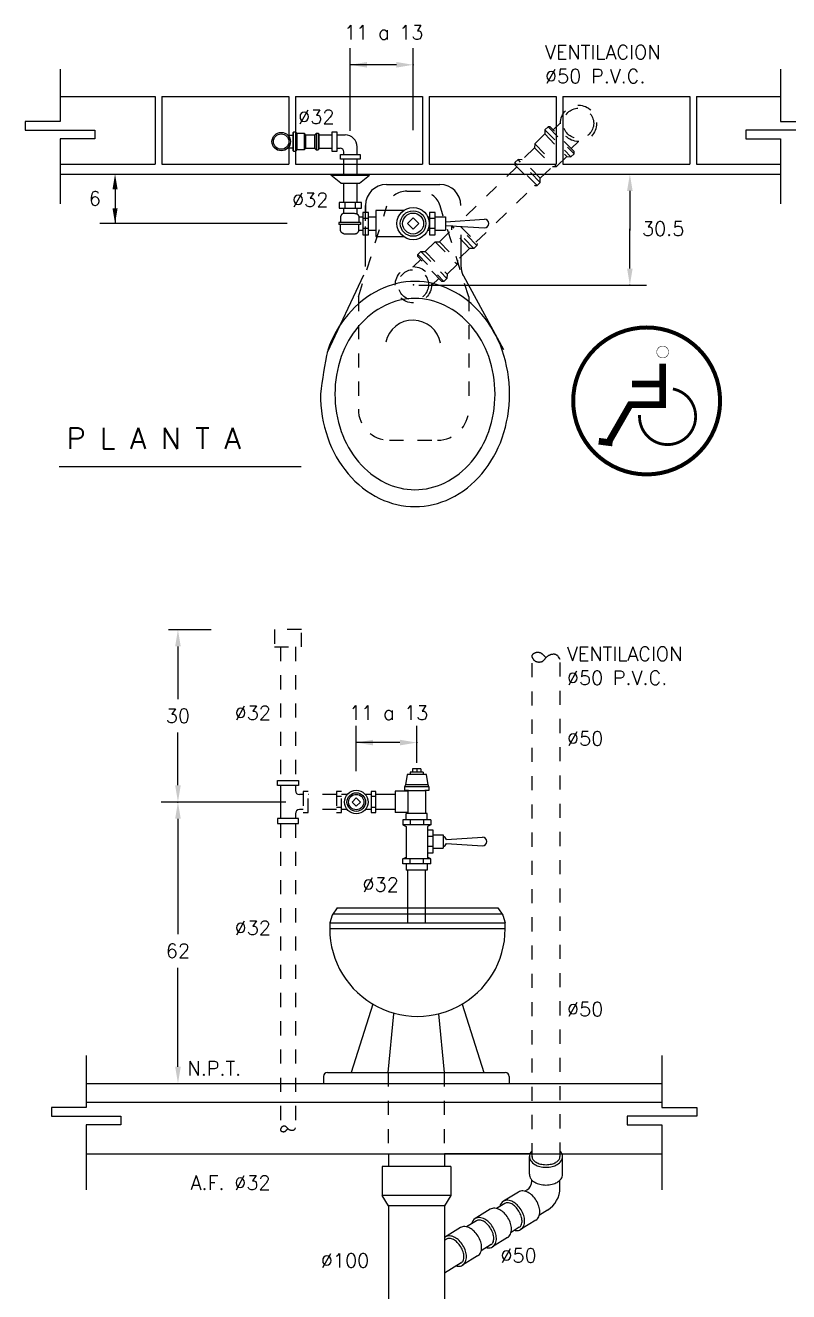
# Model space of a CAD drawing. Extents: x 145.7 to 190.5, y 293.8 to 329.7.
# Drawn here: x 179.22 to 184.63, y 320.53 to 329.5 of the extents above; entities that cross this region are included whole.
import ezdxf
from ezdxf.enums import TextEntityAlignment as Align

# ---------------------------------------------------------------- set-up
doc = ezdxf.new("R2010")
doc.units = 0
doc.header["$LTSCALE"] = 0.4
doc.header["$MEASUREMENT"] = 0
doc.linetypes.add('HIDDEN', pattern=[0.375, 0.25, -0.125])
doc.layers.add('A13', color=130, linetype='CONTINUOUS')
doc.layers.add('LETRAS', color=50, linetype='CONTINUOUS')
doc.styles.add('ROMANS', font='ROMANS.SHX', dxfattribs={"width": 1.5, "height": 0.3})

msp = doc.modelspace()

# ---------------------------------------------------------------- linework, layer by layer
at = {"layer": 'A13', "color": 20, "linetype": 'ByBlock'}
for p, q in [((181.5231, 328.7539), (181.5231, 329.3395)), ((181.9685, 328.7571), (181.9685, 329.3395)), ((181.8497, 329.2207), (181.5231, 329.2207)), ((181.116, 328.7389), (181.116, 328.6145)), ((181.1213, 328.6092), (181.1213, 328.7442)), ((181.1476, 328.6199), (181.1476, 328.7335)), ((181.1984, 328.6199), (181.1984, 328.7335)), ((181.2091, 328.6301), (181.2091, 328.7233)), ((181.2706, 328.7233), (181.2706, 328.6301)), ((181.2813, 328.734), (181.2813, 328.6194)), ((181.2969, 328.734), (181.2969, 328.6194)), ((181.3022, 328.6248), (181.3022, 328.7286)), ((183.2113, 328.4464), (183.6228, 328.4464)), ((179.8571, 328.3394), (179.8571, 328.2368)), ((179.8571, 328.26), (179.8571, 328.0962)), ((181.0762, 328.0962), (179.7501, 328.0962)), ((183.504, 327.7777), (183.504, 328.0592)), ((182.0088, 327.6589), (183.6228, 327.6589)), ((180.2354, 325.22), (180.5378, 325.22)), ((180.3027, 325.1012), (180.3027, 324.7281)), ((181.5659, 324.2172), (181.5659, 324.5387)), ((181.9941, 324.2774), (181.9941, 324.5387)), ((180.3027, 324.1174), (180.3027, 324.4905)), ((181.8753, 324.4199), (181.5659, 324.4199)), ((181.0664, 323.9987), (180.1839, 323.9987)), ((180.3027, 323.8799), (180.3027, 323.0631)), ((180.3027, 322.1242), (180.3027, 322.8255))]:
    msp.add_line(p, q, dxfattribs=at)
at = {"layer": 'A13'}
for p, q in [((179.4672, 328.9963), (180.1414, 328.9963)), ((180.1414, 328.9963), (180.1414, 328.5162)), ((180.188, 328.9963), (180.188, 328.5162)), ((180.188, 328.9963), (181.0882, 328.9963)), ((181.0882, 328.9963), (181.0882, 328.5162)), ((181.1348, 328.9963), (182.0351, 328.9963)), ((181.1348, 328.9963), (181.1348, 328.5162)), ((182.0351, 328.9963), (182.0351, 328.5162)), ((182.0816, 328.9963), (182.9819, 328.9963)), ((182.0816, 328.9963), (182.0816, 328.5162)), ((182.9819, 328.9963), (182.9819, 328.5162)), ((183.0285, 328.9963), (183.9287, 328.9963)), ((183.0285, 328.9963), (183.0285, 328.5162)), ((183.9287, 328.9963), (183.9287, 328.5162)), ((183.9753, 328.9963), (183.9753, 328.5162)), ((183.9753, 328.9963), (184.571, 328.9963)), ((181.3956, 328.6071), (181.3956, 328.7465)), ((181.3956, 328.7465), (181.4281, 328.7465)), ((181.4281, 328.7465), (181.4281, 328.6071)), ((181.3034, 328.7242), (181.3956, 328.7242)), ((181.4281, 328.7242), (181.4281, 328.6295)), ((181.4281, 328.7242), (181.487, 328.7242)), ((181.3034, 328.6295), (181.3956, 328.6295)), ((181.4281, 328.6071), (181.3956, 328.6071)), ((181.4281, 328.6295), (181.4521, 328.6295)), ((181.4547, 328.5532), (181.4547, 328.5857)), ((181.4547, 328.5857), (181.5941, 328.5857)), ((181.477, 328.5857), (181.477, 328.6045)), ((181.5717, 328.5857), (181.5717, 328.6394)), ((181.5941, 328.5857), (181.5941, 328.5532)), ((179.4672, 328.5162), (180.1414, 328.5162)), ((180.188, 328.5162), (181.0882, 328.5162)), ((181.1348, 328.5162), (182.0351, 328.5162)), ((181.5941, 328.5532), (181.4547, 328.5532)), ((181.477, 328.4385), (181.477, 328.5532)), ((181.5717, 328.4385), (181.5717, 328.5532)), ((182.0816, 328.5162), (182.9819, 328.5162)), ((183.0285, 328.5162), (183.9287, 328.5162)), ((183.9753, 328.5162), (184.571, 328.5162)), ((181.4563, 328.3816), (181.3854, 328.4385)), ((181.3854, 328.4385), (181.6607, 328.4385)), ((181.4563, 328.3816), (181.5898, 328.3816)), ((181.477, 328.2447), (181.477, 328.3816)), ((181.5717, 328.2447), (181.5717, 328.3816)), ((181.5898, 328.3816), (181.6607, 328.4385)), ((181.779, 328.3731), (182.1589, 328.3731)), ((181.4444, 328.2447), (181.4444, 328.2048)), ((181.6033, 328.2447), (181.4444, 328.2447)), ((181.4444, 328.2048), (181.6033, 328.2048)), ((181.477, 328.1688), (181.477, 328.2048)), ((181.5717, 328.164), (181.5717, 328.2048)), ((181.6033, 328.2048), (181.6033, 328.2447)), ((181.6309, 328.1162), (181.6309, 328.225)), ((181.6309, 328.225), (181.6309, 328.1756)), ((181.4538, 328.1239), (181.4537, 328.1131)), ((181.4537, 328.1131), (181.4537, 328.1029)), ((181.454, 328.1321), (181.4538, 328.1239)), ((181.4542, 328.138), (181.454, 328.1321)), ((181.4545, 328.1422), (181.4542, 328.138)), ((181.4548, 328.1452), (181.4545, 328.1422)), ((181.4553, 328.1475), (181.4548, 328.1452)), ((181.4558, 328.1495), (181.4553, 328.1475)), ((181.4564, 328.1513), (181.4558, 328.1495)), ((181.4571, 328.1529), (181.4564, 328.1513)), ((181.4578, 328.1544), (181.4571, 328.1529)), ((181.4586, 328.1557), (181.4578, 328.1544)), ((181.4595, 328.157), (181.4586, 328.1557)), ((181.4605, 328.1581), (181.4595, 328.157)), ((181.4614, 328.1591), (181.4605, 328.1581)), ((181.4624, 328.1602), (181.4614, 328.1591)), ((181.4635, 328.1611), (181.4624, 328.1602)), ((181.4646, 328.162), (181.4635, 328.1611)), ((181.4657, 328.1629), (181.4646, 328.162)), ((181.4668, 328.1637), (181.4657, 328.1629)), ((181.4679, 328.1645), (181.4668, 328.1637)), ((181.469, 328.1652), (181.4679, 328.1645)), ((181.4702, 328.1659), (181.469, 328.1652)), ((181.4714, 328.1665), (181.4702, 328.1659)), ((181.4729, 328.1671), (181.4714, 328.1665)), ((181.4752, 328.1676), (181.4729, 328.1671)), ((181.4784, 328.168), (181.4752, 328.1676)), ((181.477, 328.1688), (181.4955, 328.1688)), ((181.4955, 328.1688), (181.5107, 328.1688)), ((181.5107, 328.1688), (181.5232, 328.1688)), ((181.5232, 328.1688), (181.5331, 328.1688)), ((181.5331, 328.1688), (181.541, 328.1687)), ((181.541, 328.1687), (181.5471, 328.1687)), ((181.5471, 328.1687), (181.5519, 328.1686)), ((181.5519, 328.1686), (181.5557, 328.1684)), ((181.5557, 328.1684), (181.5587, 328.1682)), ((181.5587, 328.1682), (181.5612, 328.168)), ((181.5612, 328.168), (181.5632, 328.1678)), ((181.5632, 328.1678), (181.5649, 328.1675)), ((181.5649, 328.1675), (181.5662, 328.1671)), ((181.5662, 328.1671), (181.5673, 328.1667)), ((181.5673, 328.1667), (181.5683, 328.1662)), ((181.5683, 328.1662), (181.5692, 328.1657)), ((181.5692, 328.1657), (181.5702, 328.1651)), ((181.5702, 328.1651), (181.5712, 328.1644)), ((181.5712, 328.1644), (181.5723, 328.1637)), ((181.5723, 328.1637), (181.5733, 328.1629)), ((181.5733, 328.1629), (181.5744, 328.162)), ((181.5744, 328.162), (181.5754, 328.1611)), ((181.5754, 328.1611), (181.5765, 328.1602)), ((181.5765, 328.1602), (181.5775, 328.1591)), ((181.5775, 328.1591), (181.5785, 328.1581)), ((181.5785, 328.1581), (181.5794, 328.157)), ((181.5794, 328.157), (181.5803, 328.1557)), ((181.5803, 328.1557), (181.5811, 328.1544)), ((181.5811, 328.1544), (181.5818, 328.1529)), ((181.5818, 328.1529), (181.5825, 328.1513)), ((181.5825, 328.1513), (181.5831, 328.1495)), ((181.5831, 328.1495), (181.5837, 328.1475)), ((181.5837, 328.1475), (181.5841, 328.1452)), ((181.5841, 328.1452), (181.5844, 328.1422)), ((181.5844, 328.1422), (181.5847, 328.138)), ((181.5847, 328.138), (181.5849, 328.1321)), ((181.5849, 328.1321), (181.5851, 328.1239)), ((181.5851, 328.1436), (181.6117, 328.1436)), ((181.5851, 328.1239), (181.5852, 328.1131)), ((181.5852, 328.1131), (181.5852, 328.1029)), ((181.6516, 328.1756), (181.6117, 328.1756)), ((181.6117, 328.1756), (181.6117, 328.0167)), ((181.6516, 328.1323), (181.6117, 328.1323)), ((181.6516, 328.0167), (181.6516, 328.1756)), ((181.6516, 328.1436), (181.7038, 328.1436)), ((181.9013, 328.1888), (181.7038, 328.1888)), ((181.7038, 328.1888), (181.7038, 328.0035)), ((182.0727, 328.1436), (182.0845, 328.1436)), ((182.1244, 328.1756), (182.0845, 328.1756)), ((182.0845, 328.1756), (182.0845, 328.0167)), ((182.1244, 328.0167), (182.1244, 328.1756)), ((182.1244, 328.1436), (182.1973, 328.1436)), ((182.1973, 328.1436), (182.1973, 328.0489)), ((182.1973, 328.1091), (182.4753, 328.127)), ((181.5969, 328.1029), (181.442, 328.1029)), ((181.442, 328.1029), (181.442, 328.0894)), ((181.5969, 328.0894), (181.442, 328.0894)), ((181.4537, 328.0792), (181.4537, 328.0894)), ((181.4538, 328.0684), (181.4537, 328.0792)), ((181.454, 328.0603), (181.4538, 328.0684)), ((181.4542, 328.0544), (181.454, 328.0603)), ((181.4545, 328.0501), (181.4542, 328.0544)), ((181.4548, 328.0471), (181.4545, 328.0501)), ((181.4553, 328.0448), (181.4548, 328.0471)), ((181.4558, 328.0428), (181.4553, 328.0448)), ((181.4564, 328.041), (181.4558, 328.0428)), ((181.4571, 328.0394), (181.4564, 328.041)), ((181.4578, 328.0379), (181.4571, 328.0394)), ((181.4586, 328.0366), (181.4578, 328.0379)), ((181.4595, 328.0354), (181.4586, 328.0366)), ((181.4605, 328.0343), (181.4595, 328.0354)), ((181.4614, 328.0332), (181.4605, 328.0343)), ((181.4624, 328.0322), (181.4614, 328.0332)), ((181.4635, 328.0312), (181.4624, 328.0322)), ((181.4646, 328.0303), (181.4635, 328.0312)), ((181.4657, 328.0295), (181.4646, 328.0303)), ((181.4668, 328.0286), (181.4657, 328.0295)), ((181.4679, 328.0279), (181.4668, 328.0286)), ((181.469, 328.0272), (181.4679, 328.0279)), ((181.4702, 328.0265), (181.469, 328.0272)), ((181.4714, 328.0259), (181.4702, 328.0265)), ((181.4729, 328.0253), (181.4714, 328.0259)), ((181.4752, 328.0248), (181.4729, 328.0253)), ((181.4784, 328.0244), (181.4752, 328.0248)), ((181.477, 328.0235), (181.4955, 328.0235)), ((181.4955, 328.0235), (181.5107, 328.0235)), ((181.5107, 328.0235), (181.5232, 328.0235)), ((181.5232, 328.0235), (181.5331, 328.0236)), ((181.5331, 328.0236), (181.541, 328.0236)), ((181.541, 328.0236), (181.5471, 328.0237)), ((181.5471, 328.0237), (181.5519, 328.0238)), ((181.5519, 328.0238), (181.5557, 328.0239)), ((181.5557, 328.0239), (181.5587, 328.0241)), ((181.5587, 328.0241), (181.5612, 328.0243)), ((181.5612, 328.0243), (181.5632, 328.0246)), ((181.5632, 328.0246), (181.5649, 328.0249)), ((181.5649, 328.0249), (181.5662, 328.0253)), ((181.5662, 328.0253), (181.5673, 328.0257)), ((181.5673, 328.0257), (181.5683, 328.0261)), ((181.5683, 328.0261), (181.5692, 328.0267)), ((181.5692, 328.0267), (181.5702, 328.0273)), ((181.5702, 328.0273), (181.5712, 328.028)), ((181.5712, 328.028), (181.5723, 328.0287)), ((181.5723, 328.0287), (181.5733, 328.0295)), ((181.5733, 328.0295), (181.5744, 328.0303)), ((181.5744, 328.0303), (181.5754, 328.0312)), ((181.5754, 328.0312), (181.5765, 328.0322)), ((181.5765, 328.0322), (181.5775, 328.0332)), ((181.5775, 328.0332), (181.5785, 328.0343)), ((181.5785, 328.0343), (181.5794, 328.0354)), ((181.5794, 328.0354), (181.5803, 328.0366)), ((181.5803, 328.0366), (181.5811, 328.0379)), ((181.5811, 328.0379), (181.5818, 328.0394)), ((181.5818, 328.0394), (181.5825, 328.041)), ((181.5825, 328.041), (181.5831, 328.0428)), ((181.5831, 328.0428), (181.5837, 328.0448)), ((181.5837, 328.0448), (181.5841, 328.0471)), ((181.5841, 328.0471), (181.5844, 328.0501)), ((181.5844, 328.0501), (181.5847, 328.0544)), ((181.5847, 328.0544), (181.5849, 328.0603)), ((181.5849, 328.0603), (181.5851, 328.0684)), ((181.5851, 328.0684), (181.5852, 328.0792)), ((181.5851, 328.0489), (181.6117, 328.0489)), ((181.5852, 328.0792), (181.5852, 328.0894)), ((181.5969, 328.1029), (181.5969, 328.0894)), ((181.6516, 328.0601), (181.6117, 328.0601)), ((181.6309, 327.7928), (181.6309, 328.0763)), ((181.6516, 328.0489), (181.7038, 328.0489)), ((182.0727, 328.0489), (182.0845, 328.0489)), ((182.1244, 328.0489), (182.1973, 328.0489)), ((182.1973, 328.0833), (182.4753, 328.0655)), ((181.6117, 328.0167), (181.6516, 328.0167)), ((181.7038, 328.0035), (181.9013, 328.0035)), ((182.0845, 328.0167), (182.1244, 328.0167)), ((182.307, 328.0167), (182.307, 327.7974)), ((181.6169, 327.73), (181.3604, 327.1819)), ((182.3249, 327.7268), (182.6082, 327.2044)), ((182.8348, 325.0575), (182.8374, 325.0583)), ((182.8374, 325.0583), (182.8402, 325.0589)), ((182.8402, 325.0589), (182.8429, 325.0595)), ((182.8429, 325.0595), (182.8456, 325.0598)), ((182.8456, 325.0598), (182.8483, 325.0601)), ((182.8483, 325.0601), (182.8509, 325.0602)), ((182.8509, 325.0602), (182.8534, 325.0602)), ((182.8534, 325.0602), (182.8558, 325.0601)), ((182.8558, 325.0601), (182.8582, 325.0598)), ((182.8582, 325.0598), (182.8604, 325.0595)), ((182.8604, 325.0595), (182.8626, 325.059)), ((182.8626, 325.059), (182.8646, 325.0584)), ((182.8646, 325.0584), (182.8666, 325.0578)), ((182.8666, 325.0578), (182.8685, 325.0571)), ((182.8113, 325.0337), (182.8115, 325.0352)), ((182.8114, 325.0323), (182.8113, 325.0337)), ((182.8115, 325.0308), (182.8114, 325.0323)), ((182.8115, 325.0352), (182.8118, 325.0366)), ((182.8119, 325.0292), (182.8115, 325.0308)), ((182.8118, 325.0366), (182.8122, 325.038)), ((182.8123, 325.0276), (182.8119, 325.0292)), ((182.8122, 325.038), (182.8128, 325.0395)), ((182.8129, 325.0259), (182.8123, 325.0276)), ((182.8128, 325.0395), (182.8135, 325.041)), ((182.8135, 325.0243), (182.8129, 325.0259)), ((182.8135, 325.041), (182.8144, 325.0425)), ((182.8143, 325.0226), (182.8135, 325.0243)), ((182.815, 325.0209), (182.8143, 325.0226)), ((182.8144, 325.0425), (182.8155, 325.044)), ((182.8159, 325.0191), (182.815, 325.0209)), ((182.8155, 325.044), (182.8167, 325.0456)), ((182.8167, 325.0174), (182.8159, 325.0191)), ((182.8167, 325.0456), (182.8181, 325.0471)), ((182.8176, 325.0157), (182.8167, 325.0174)), ((182.8184, 325.014), (182.8176, 325.0157)), ((182.8181, 325.0471), (182.8196, 325.0487)), ((182.8194, 325.0122), (182.8184, 325.014)), ((182.8203, 325.0105), (182.8194, 325.0122)), ((182.8196, 325.0487), (182.8213, 325.0502)), ((182.8213, 325.0089), (182.8203, 325.0105)), ((182.8213, 325.0502), (182.8231, 325.0517)), ((182.8224, 325.0072), (182.8213, 325.0089)), ((182.8236, 325.0056), (182.8224, 325.0072)), ((182.8231, 325.0517), (182.8251, 325.0531)), ((182.8249, 325.004), (182.8236, 325.0056)), ((182.8263, 325.0024), (182.8249, 325.004)), ((182.8251, 325.0531), (182.8273, 325.0544)), ((182.8278, 325.0008), (182.8263, 325.0024)), ((182.8273, 325.0544), (182.8297, 325.0555)), ((182.8295, 324.9993), (182.8278, 325.0008)), ((182.8312, 324.9979), (182.8295, 324.9993)), ((182.8297, 325.0555), (182.8322, 325.0566)), ((182.8331, 324.9966), (182.8312, 324.9979)), ((182.8322, 325.0566), (182.8348, 325.0575)), ((182.8351, 324.9953), (182.8331, 324.9966)), ((182.8372, 324.9941), (182.8351, 324.9953)), ((182.8394, 324.993), (182.8372, 324.9941)), ((182.8418, 324.992), (182.8394, 324.993)), ((182.8442, 324.9911), (182.8418, 324.992)), ((182.8467, 324.9904), (182.8442, 324.9911)), ((182.8492, 324.9897), (182.8467, 324.9904)), ((182.8518, 324.9892), (182.8492, 324.9897)), ((182.8544, 324.9887), (182.8518, 324.9892)), ((182.8571, 324.9884), (182.8544, 324.9887)), ((182.8597, 324.9882), (182.8571, 324.9884)), ((182.8624, 324.9882), (182.8597, 324.9882)), ((182.865, 324.9883), (182.8624, 324.9882)), ((182.8675, 324.9885), (182.865, 324.9883)), ((182.8701, 324.9888), (182.8675, 324.9885)), ((182.8685, 325.0571), (182.8702, 325.0563)), ((182.8726, 324.9893), (182.8701, 324.9888)), ((182.8702, 325.0563), (182.8719, 325.0554)), ((182.8719, 325.0554), (182.8736, 325.0545)), ((182.875, 324.99), (182.8726, 324.9893)), ((182.8736, 325.0545), (182.8752, 325.0534)), ((182.8774, 324.9908), (182.875, 324.99)), ((182.8752, 325.0534), (182.8769, 325.0522)), ((182.8769, 325.0522), (182.8786, 325.051)), ((182.8797, 324.9918), (182.8774, 324.9908)), ((182.8786, 325.051), (182.8803, 325.0496)), ((182.8819, 324.993), (182.8797, 324.9918)), ((182.8803, 325.0496), (182.8822, 325.0482)), ((182.8841, 324.9944), (182.8819, 324.993)), ((182.8822, 325.0482), (182.884, 325.0466)), ((182.884, 325.0466), (182.8859, 325.045)), ((182.8862, 324.9959), (182.8841, 324.9944)), ((182.8859, 325.045), (182.8879, 325.0433)), ((182.8883, 324.9976), (182.8862, 324.9959)), ((182.8879, 325.0433), (182.8898, 325.0415)), ((182.8903, 324.9994), (182.8883, 324.9976)), ((182.8898, 325.0415), (182.8917, 325.0397)), ((182.8923, 325.0014), (182.8903, 324.9994)), ((182.8917, 325.0397), (182.8936, 325.0379)), ((182.8944, 325.0034), (182.8923, 325.0014)), ((182.8936, 325.0379), (182.8954, 325.036)), ((182.8964, 325.0056), (182.8944, 325.0034)), ((182.8954, 325.036), (182.8971, 325.0342)), ((182.8984, 325.0078), (182.8964, 325.0056)), ((182.8971, 325.0342), (182.8988, 325.0323)), ((182.9005, 325.0102), (182.8984, 325.0078)), ((182.8988, 325.0323), (182.9005, 325.0305)), ((182.9005, 325.0305), (182.9021, 325.0285)), ((182.9025, 325.0125), (182.9005, 325.0102)), ((182.9021, 325.0285), (182.9037, 325.0266)), ((182.9047, 325.0149), (182.9025, 325.0125)), ((182.9037, 325.0266), (182.9054, 325.0245)), ((182.9068, 325.0173), (182.9047, 325.0149)), ((182.9054, 325.0245), (182.9071, 325.0224)), ((182.909, 325.0197), (182.9068, 325.0173)), ((182.9071, 325.0224), (182.9089, 325.0202)), ((182.9113, 325.022), (182.909, 325.0197)), ((182.9136, 325.0243), (182.9113, 325.022)), ((182.9159, 325.0264), (182.9136, 325.0243)), ((182.9183, 325.0285), (182.9159, 325.0264)), ((182.9208, 325.0304), (182.9183, 325.0285)), ((182.9233, 325.0323), (182.9208, 325.0304)), ((182.9259, 325.034), (182.9233, 325.0323)), ((182.9285, 325.0356), (182.9259, 325.034)), ((182.9312, 325.0371), (182.9285, 325.0356)), ((182.9338, 325.0385), (182.9312, 325.0371)), ((182.9366, 325.0397), (182.9338, 325.0385)), ((182.9393, 325.0408), (182.9366, 325.0397)), ((182.9421, 325.0418), (182.9393, 325.0408)), ((182.9449, 325.0426), (182.9421, 325.0418)), ((182.9478, 325.0433), (182.9449, 325.0426)), ((182.9507, 325.044), (182.9478, 325.0433)), ((182.9537, 325.0445), (182.9507, 325.044)), ((182.9567, 325.0449), (182.9537, 325.0445)), ((182.9598, 325.0452), (182.9567, 325.0449)), ((182.963, 325.0454), (182.9598, 325.0452)), ((182.9662, 325.0454), (182.963, 325.0454)), ((182.9694, 325.0452), (182.9662, 325.0454)), ((182.9726, 325.0448), (182.9694, 325.0452)), ((182.9758, 325.0442), (182.9726, 325.0448)), ((182.979, 325.0432), (182.9758, 325.0442)), ((182.9821, 325.0419), (182.979, 325.0432)), ((182.9852, 325.0402), (182.9821, 325.0419)), ((182.9884, 325.038), (182.9852, 325.0402)), ((182.9916, 325.0351), (182.9884, 325.038)), ((182.995, 325.0314), (182.9916, 325.0351)), ((182.9987, 325.0266), (182.995, 325.0314)), ((183.0027, 325.0207), (182.9987, 325.0266)), ((183.0071, 325.0134), (183.0027, 325.0207)), ((183.0096, 325.009), (183.0071, 325.0134)), ((181.9256, 324.1941), (181.9135, 324.1215)), ((182.0627, 324.1941), (181.9256, 324.1941)), ((181.9478, 324.2102), (181.9478, 324.1941)), ((182.0405, 324.2102), (181.9478, 324.2102)), ((181.9639, 324.2344), (181.9639, 324.2102)), ((182.0244, 324.2344), (181.9639, 324.2344)), ((181.9941, 324.2344), (181.9941, 324.2102)), ((182.0244, 324.2344), (182.0244, 324.2102)), ((182.0405, 324.2102), (182.0405, 324.1941)), ((182.0748, 324.1215), (182.0627, 324.1941)), ((181.0285, 324.1156), (181.0285, 323.881)), ((181.1348, 324.1156), (181.1348, 324.0808)), ((181.8408, 324.0749), (181.8408, 323.9245)), ((181.9312, 324.0749), (181.8408, 324.0749)), ((181.9135, 324.1215), (181.9074, 324.1053)), ((181.9074, 324.1053), (181.9074, 324.0811)), ((182.0808, 324.1053), (181.9074, 324.1053)), ((181.9357, 324.0811), (181.9074, 324.0811)), ((182.0748, 324.1215), (181.9135, 324.1215)), ((181.9357, 324.0811), (182.0526, 324.0811)), ((182.0808, 324.0811), (182.0526, 324.0811)), ((182.0808, 324.1053), (182.0748, 324.1215)), ((182.0808, 324.1053), (182.0808, 324.0811)), ((181.6703, 324.0515), (181.6302, 324.0515)), ((181.8408, 324.0515), (181.705, 324.0515)), ((181.1348, 323.9158), (181.1348, 323.881)), ((181.6703, 323.9451), (181.6296, 323.9451)), ((181.8408, 323.9451), (181.705, 323.9451)), ((181.9312, 323.9245), (181.8408, 323.9245)), ((181.9202, 323.8745), (181.92, 323.9178)), ((182.0683, 323.9178), (181.92, 323.9178)), ((182.0683, 323.8745), (182.0683, 323.9178)), ((181.8954, 323.8734), (181.8954, 323.8378)), ((182.093, 323.8734), (181.8954, 323.8734)), ((181.8954, 323.8378), (181.9187, 323.8252)), ((182.093, 323.8378), (181.8954, 323.8378)), ((181.9187, 323.8252), (181.9187, 323.5956)), ((182.093, 323.8378), (182.0698, 323.8252)), ((182.0698, 323.8252), (182.0698, 323.5956)), ((182.093, 323.8734), (182.093, 323.8378)), ((182.1097, 323.7984), (182.0698, 323.7984)), ((182.0698, 323.7984), (182.0698, 323.6395)), ((182.1097, 323.6395), (182.1097, 323.7984)), ((182.1097, 323.7664), (182.1825, 323.7664)), ((182.1825, 323.7664), (182.1825, 323.6717)), ((182.2043, 323.7333), (182.4605, 323.7498)), ((182.0698, 323.6395), (182.1097, 323.6395)), ((182.1097, 323.6717), (182.1825, 323.6717)), ((182.2043, 323.7047), (182.4605, 323.6883)), ((181.8954, 323.5956), (181.9187, 323.6082)), ((181.8954, 323.56), (181.8954, 323.5956)), ((182.093, 323.5956), (181.8954, 323.5956)), ((182.093, 323.56), (181.8954, 323.56)), ((181.9202, 323.5589), (181.92, 323.5156)), ((182.0683, 323.5589), (182.0683, 323.5156)), ((182.093, 323.5956), (182.0698, 323.6082)), ((182.093, 323.56), (182.093, 323.5956)), ((182.0683, 323.5156), (181.92, 323.5156)), ((181.3945, 323.1982), (181.3796, 323.1438)), ((181.43, 323.2486), (181.3945, 323.1982)), ((181.4005, 323.2067), (182.5987, 323.2067)), ((181.43, 323.2486), (182.5692, 323.2486)), ((182.5692, 323.2486), (182.6047, 323.1982)), ((182.6047, 323.1982), (182.6196, 323.1438)), ((181.3782, 323.1019), (182.621, 323.1019)), ((181.3796, 323.1438), (182.621, 323.1438)), ((181.6841, 322.5665), (181.529, 322.0828)), ((182.3151, 322.5665), (182.4702, 322.0828)), ((181.7918, 322.0828), (181.8321, 322.4989)), ((182.1902, 322.0828), (182.1499, 322.4989)), ((181.333, 322.0549), (181.333, 322.0042)), ((181.361, 322.0828), (182.621, 322.0828)), ((182.649, 322.0549), (182.649, 322.0042)), ((181.0286, 321.6796), (181.0285, 321.6788)), ((181.0285, 321.6788), (181.0285, 321.678)), ((181.0285, 321.678), (181.0285, 321.6772)), ((181.0285, 321.6772), (181.0287, 321.6765)), ((181.0288, 321.6805), (181.0286, 321.6796)), ((181.0287, 321.6765), (181.0289, 321.6757)), ((181.029, 321.6813), (181.0288, 321.6805)), ((181.0289, 321.6757), (181.0293, 321.6749)), ((181.0293, 321.6822), (181.029, 321.6813)), ((181.0297, 321.6831), (181.0293, 321.6822)), ((181.0293, 321.6749), (181.0297, 321.6741)), ((181.03, 321.684), (181.0297, 321.6831)), ((181.0297, 321.6741), (181.0301, 321.6733)), ((181.0305, 321.685), (181.03, 321.684)), ((181.0301, 321.6733), (181.0307, 321.6725)), ((181.0309, 321.6859), (181.0305, 321.685)), ((181.0307, 321.6725), (181.0314, 321.6716)), ((181.0314, 321.6868), (181.0309, 321.6859)), ((181.0318, 321.6878), (181.0314, 321.6868)), ((181.0314, 321.6716), (181.0321, 321.6708)), ((181.0323, 321.6887), (181.0318, 321.6878)), ((181.0321, 321.6708), (181.0329, 321.67)), ((181.0328, 321.6896), (181.0323, 321.6887)), ((181.0333, 321.6905), (181.0328, 321.6896)), ((181.0329, 321.67), (181.0338, 321.6691)), ((181.0339, 321.6914), (181.0333, 321.6905)), ((181.0338, 321.6691), (181.0348, 321.6683)), ((181.0344, 321.6923), (181.0339, 321.6914)), ((181.0351, 321.6932), (181.0344, 321.6923)), ((181.0348, 321.6683), (181.0359, 321.6676)), ((181.0358, 321.6941), (181.0351, 321.6932)), ((181.0365, 321.6949), (181.0358, 321.6941)), ((181.0359, 321.6676), (181.0371, 321.6669)), ((181.0374, 321.6957), (181.0365, 321.6949)), ((181.0371, 321.6669), (181.0384, 321.6663)), ((181.0382, 321.6966), (181.0374, 321.6957)), ((181.0392, 321.6973), (181.0382, 321.6966)), ((181.0384, 321.6663), (181.0397, 321.6657)), ((181.0402, 321.6981), (181.0392, 321.6973)), ((181.0397, 321.6657), (181.0411, 321.6652)), ((181.0413, 321.6987), (181.0402, 321.6981)), ((181.0411, 321.6652), (181.0425, 321.6648)), ((181.0424, 321.6994), (181.0413, 321.6987)), ((181.0436, 321.7), (181.0424, 321.6994)), ((181.0425, 321.6648), (181.044, 321.6644)), ((181.0449, 321.7005), (181.0436, 321.7)), ((181.044, 321.6644), (181.0455, 321.6642)), ((181.0462, 321.701), (181.0449, 321.7005)), ((181.0455, 321.6642), (181.0469, 321.6639)), ((181.0475, 321.7014), (181.0462, 321.701)), ((181.0469, 321.6639), (181.0484, 321.6638)), ((181.0489, 321.7018), (181.0475, 321.7014)), ((181.0484, 321.6638), (181.0498, 321.6637)), ((181.0503, 321.702), (181.0489, 321.7018)), ((181.0498, 321.6637), (181.0511, 321.6638)), ((181.0517, 321.7023), (181.0503, 321.702)), ((181.0511, 321.6638), (181.0525, 321.6638)), ((181.0531, 321.7024), (181.0517, 321.7023)), ((181.0525, 321.6638), (181.0537, 321.664)), ((181.0546, 321.7025), (181.0531, 321.7024)), ((181.0537, 321.664), (181.0549, 321.6642)), ((181.056, 321.7026), (181.0546, 321.7025)), ((181.0549, 321.6642), (181.0561, 321.6644)), ((181.0574, 321.7025), (181.056, 321.7026)), ((181.0561, 321.6644), (181.0572, 321.6647)), ((181.0572, 321.6647), (181.0583, 321.665)), ((181.0588, 321.7024), (181.0574, 321.7025)), ((181.0583, 321.665), (181.0593, 321.6654)), ((181.0601, 321.7022), (181.0588, 321.7024)), ((181.0593, 321.6654), (181.0602, 321.6659)), ((181.0615, 321.702), (181.0601, 321.7022)), ((181.0602, 321.6659), (181.0611, 321.6663)), ((181.0611, 321.6663), (181.062, 321.6669)), ((181.0628, 321.7016), (181.0615, 321.702)), ((181.062, 321.6669), (181.0629, 321.6674)), ((181.0641, 321.7011), (181.0628, 321.7016)), ((181.0629, 321.6674), (181.0638, 321.668)), ((181.0638, 321.668), (181.0647, 321.6687)), ((181.0653, 321.7006), (181.0641, 321.7011)), ((181.0647, 321.6687), (181.0657, 321.6695)), ((181.0665, 321.7), (181.0653, 321.7006)), ((181.0657, 321.6695), (181.0666, 321.6702)), ((181.0677, 321.6992), (181.0665, 321.7)), ((181.0666, 321.6702), (181.0677, 321.6711)), ((181.0688, 321.6984), (181.0677, 321.6992)), ((181.0677, 321.6711), (181.0687, 321.672)), ((181.0687, 321.672), (181.0697, 321.6729)), ((181.0699, 321.6975), (181.0688, 321.6984)), ((181.0697, 321.6729), (181.0708, 321.6738)), ((181.071, 321.6965), (181.0699, 321.6975)), ((181.0708, 321.6738), (181.0718, 321.6748)), ((181.0721, 321.6955), (181.071, 321.6965)), ((181.0718, 321.6748), (181.0728, 321.6758)), ((181.0732, 321.6944), (181.0721, 321.6955)), ((181.0728, 321.6758), (181.0738, 321.6768)), ((181.0743, 321.6932), (181.0732, 321.6944)), ((181.0738, 321.6768), (181.0747, 321.6778)), ((181.0754, 321.692), (181.0743, 321.6932)), ((181.0747, 321.6778), (181.0756, 321.6788)), ((181.0765, 321.6907), (181.0754, 321.692)), ((181.0756, 321.6788), (181.0765, 321.6798)), ((181.0776, 321.6894), (181.0765, 321.6907)), ((181.0765, 321.6798), (181.0774, 321.6808)), ((181.0774, 321.6808), (181.0783, 321.6819)), ((181.0788, 321.6882), (181.0776, 321.6894)), ((181.0783, 321.6819), (181.0792, 321.683)), ((181.0799, 321.6869), (181.0788, 321.6882)), ((181.0792, 321.683), (181.0801, 321.6841)), ((181.0811, 321.6856), (181.0799, 321.6869)), ((181.0801, 321.6841), (181.081, 321.6853)), ((181.0823, 321.6843), (181.0811, 321.6856)), ((181.0836, 321.6831), (181.0823, 321.6843)), ((181.0848, 321.682), (181.0836, 321.6831)), ((181.0861, 321.6809), (181.0848, 321.682)), ((181.0875, 321.6798), (181.0861, 321.6809)), ((181.0888, 321.6788), (181.0875, 321.6798)), ((181.0902, 321.6779), (181.0888, 321.6788)), ((181.0916, 321.677), (181.0902, 321.6779)), ((181.0931, 321.6762), (181.0916, 321.677)), ((181.0945, 321.6755), (181.0931, 321.6762)), ((181.096, 321.6748), (181.0945, 321.6755)), ((181.0974, 321.6742), (181.096, 321.6748)), ((181.0989, 321.6737), (181.0974, 321.6742)), ((181.1005, 321.6732), (181.0989, 321.6737)), ((181.102, 321.6728), (181.1005, 321.6732)), ((181.1036, 321.6725), (181.102, 321.6728)), ((181.1052, 321.6722), (181.1036, 321.6725)), ((181.1068, 321.672), (181.1052, 321.6722)), ((181.1085, 321.6718), (181.1068, 321.672)), ((181.1102, 321.6717), (181.1085, 321.6718)), ((181.1119, 321.6717), (181.1102, 321.6717)), ((181.1136, 321.6718), (181.1119, 321.6717)), ((181.1154, 321.672), (181.1136, 321.6718)), ((181.1171, 321.6724), (181.1154, 321.672)), ((181.1188, 321.6729), (181.1171, 321.6724)), ((181.1205, 321.6736), (181.1188, 321.6729)), ((181.1222, 321.6745), (181.1205, 321.6736)), ((181.1239, 321.6757), (181.1222, 321.6745)), ((181.1256, 321.6773), (181.1239, 321.6757)), ((181.1275, 321.6793), (181.1256, 321.6773)), ((181.1295, 321.6819), (181.1275, 321.6793)), ((181.1316, 321.6851), (181.1295, 321.6819)), ((181.134, 321.689), (181.1316, 321.6851)), ((181.1353, 321.6913), (181.134, 321.689)), ((181.7943, 321.5064), (181.7943, 321.4177)), ((182.1902, 321.5064), (182.1902, 321.4177)), ((182.7962, 321.5064), (182.1902, 321.5064)), ((182.7924, 321.3619), (182.7927, 321.4877)), ((183.027, 321.3613), (183.0273, 321.4937)), ((181.7485, 321.4177), (181.7485, 321.2124)), ((182.2361, 321.4177), (181.7485, 321.4177)), ((182.2361, 321.4177), (182.2361, 321.2124)), ((182.8105, 321.3145), (182.8105, 321.3211)), ((183.0084, 321.2649), (183.0085, 321.3204)), ((181.7943, 321.1391), (181.7485, 321.2124)), ((182.2361, 321.2124), (182.1902, 321.1391)), ((182.7151, 321.2366), (182.6078, 321.1709)), ((182.7755, 321.2522), (182.7595, 321.2424)), ((181.7943, 321.1391), (181.7943, 320.461)), ((182.1902, 321.1391), (181.7943, 321.1391)), ((182.1902, 321.1391), (182.1902, 320.461)), ((182.515, 321.114), (182.4021, 321.0448)), ((182.6174, 321.1553), (182.5594, 321.1197)), ((182.4173, 321.0326), (182.3475, 320.9899)), ((182.8377, 321.0366), (182.7304, 320.9708)), ((182.9209, 321.1091), (182.8629, 321.0736)), ((182.3031, 320.9842), (182.1902, 320.915)), ((182.7208, 320.9865), (182.6628, 320.9509)), ((182.2054, 320.9028), (182.1902, 320.8935)), ((182.5207, 320.8638), (182.451, 320.8211)), ((182.6376, 320.9139), (182.5303, 320.8482)), ((182.4257, 320.7841), (182.3185, 320.7184)), ((182.3089, 320.734), (182.1902, 320.6613))]:
    msp.add_line(p, q, dxfattribs=at)
at = {"layer": 'A13', "linetype": 'ByBlock'}
for p, q in [((181.1213, 328.7442), (181.116, 328.7389)), ((181.1369, 328.7442), (181.1213, 328.7442)), ((181.1369, 328.6092), (181.1369, 328.7442)), ((181.1476, 328.7335), (181.1369, 328.7442)), ((181.0797, 328.7233), (181.116, 328.7233)), ((181.1984, 328.7335), (181.1476, 328.7335)), ((181.1984, 328.7335), (181.1984, 328.7335)), ((181.2091, 328.7233), (181.1984, 328.7335)), ((181.2706, 328.7233), (181.2091, 328.7233)), ((181.2813, 328.734), (181.2706, 328.7233)), ((181.2969, 328.734), (181.2813, 328.734)), ((181.3022, 328.7286), (181.2969, 328.734)), ((181.116, 328.6301), (181.0797, 328.6301)), ((181.116, 328.6145), (181.1213, 328.6092)), ((181.1213, 328.6092), (181.1369, 328.6092)), ((181.1369, 328.6092), (181.1476, 328.6199)), ((181.1476, 328.6199), (181.1984, 328.6199)), ((181.1984, 328.6199), (181.2091, 328.6301)), ((181.2091, 328.6301), (181.2706, 328.6301)), ((181.2706, 328.6301), (181.2813, 328.6194)), ((181.2813, 328.6194), (181.2969, 328.6194)), ((181.2969, 328.6194), (181.3022, 328.6248)), ((183.504, 328.3276), (183.504, 328.046))]:
    msp.add_line(p, q, dxfattribs=at)
at = {"layer": 'A13', "linetype": 'HIDDEN'}
for p, q in [((182.9023, 328.761), (182.9018, 328.7312)), ((182.9244, 328.7823), (182.9023, 328.761)), ((182.9393, 328.7821), (182.9244, 328.7823)), ((183.1092, 328.606), (182.9393, 328.7821)), ((182.9606, 328.76), (183.0121, 328.8096)), ((182.8299, 328.6618), (182.8287, 328.6327)), ((182.9018, 328.7312), (182.8299, 328.6618)), ((183.1394, 328.6777), (183.0879, 328.628)), ((182.8287, 328.6327), (182.7417, 328.5487)), ((182.9852, 328.5009), (183.0571, 328.5703)), ((183.0571, 328.5703), (183.0869, 328.5697)), ((183.0869, 328.5697), (183.109, 328.591)), ((183.109, 328.591), (183.1092, 328.606)), ((182.7041, 328.4978), (182.3086, 328.1163)), ((182.6898, 328.5279), (182.6895, 328.513)), ((182.7119, 328.5492), (182.6898, 328.5279)), ((182.7417, 328.5487), (182.7119, 328.5492)), ((182.8689, 328.4168), (182.956, 328.5008)), ((182.956, 328.5008), (182.9852, 328.5009)), ((182.9852, 328.5009), (182.9852, 328.5009)), ((182.8463, 328.3657), (182.8684, 328.387)), ((182.8684, 328.387), (182.8689, 328.4168)), ((182.4139, 327.9632), (182.8314, 328.3659)), ((182.8314, 328.3659), (182.8463, 328.3657)), ((182.1547, 327.9678), (182.2418, 328.0518)), ((182.2418, 328.0518), (182.2423, 328.0816)), ((182.0537, 327.8983), (182.1256, 327.9677)), ((182.1256, 327.9677), (182.1547, 327.9678)), ((182.421, 327.9407), (182.3989, 327.9194)), ((182.4212, 327.9556), (182.421, 327.9407)), ((182.0228, 327.8405), (181.9714, 327.7909)), ((182.0015, 327.8626), (182.0018, 327.8775)), ((182.0018, 327.8775), (182.0239, 327.8989)), ((182.0239, 327.8989), (182.0537, 327.8983)), ((182.3691, 327.9199), (182.282, 327.8359)), ((182.3989, 327.9194), (182.3691, 327.9199)), ((182.2808, 327.8067), (182.2089, 327.7374)), ((182.282, 327.8359), (182.2808, 327.8067)), ((182.2808, 327.8067), (182.2808, 327.8067)), ((182.1015, 327.659), (182.1529, 327.7086)), ((182.1863, 327.6863), (182.1714, 327.6865)), ((182.2084, 327.7076), (182.1863, 327.6863)), ((182.2089, 327.7374), (182.2084, 327.7076)), ((181.1775, 325.22), (180.9858, 325.22)), ((180.9858, 325.22), (180.9858, 325.097)), ((181.1775, 325.097), (181.1775, 325.22)), ((180.9858, 325.097), (181.1775, 325.097)), ((181.0285, 325.097), (181.0285, 324.1503)), ((181.1348, 325.097), (181.1348, 324.1503)), ((182.8114, 321.4824), (182.8114, 325.0343)), ((183.0094, 321.4872), (183.0094, 325.0094)), ((181.1895, 324.0727), (181.1895, 323.9239)), ((181.2242, 324.0727), (181.1895, 324.0727)), ((181.2242, 323.9239), (181.2242, 324.0727)), ((181.4263, 324.0727), (181.4263, 323.9239)), ((181.461, 324.0727), (181.4263, 324.0727)), ((181.461, 323.9239), (181.461, 324.0727)), ((181.1895, 324.0515), (181.1642, 324.0515)), ((181.4263, 324.0515), (181.2242, 324.0515)), ((181.5015, 324.0515), (181.461, 324.0515)), ((181.1895, 323.9451), (181.1642, 323.9451)), ((181.1895, 323.9239), (181.2242, 323.9239)), ((181.4263, 323.9451), (181.2242, 323.9451)), ((181.4263, 323.9239), (181.461, 323.9239)), ((181.5021, 323.9451), (181.461, 323.9451)), ((181.0285, 323.8463), (181.0285, 321.6776)), ((181.1348, 323.8463), (181.1348, 321.6905)), ((181.7918, 322.0828), (181.7918, 321.5064)), ((182.1877, 322.0828), (182.1877, 321.5064))]:
    msp.add_line(p, q, dxfattribs=at)
at = {"layer": 'A13', "color": 20, "linetype": 'HIDDEN'}
for p, q in [((182.9023, 328.761), (183.0869, 328.5697)), ((182.9244, 328.7823), (183.109, 328.591)), ((182.8299, 328.6618), (182.9852, 328.5009)), ((182.9018, 328.7312), (183.0571, 328.5703)), ((182.8287, 328.6327), (182.956, 328.5008)), ((182.6895, 328.513), (182.8314, 328.3659)), ((182.8463, 328.3657), (182.6898, 328.5279)), ((182.8684, 328.387), (182.7119, 328.5492)), ((182.8689, 328.4168), (182.7417, 328.5487)), ((181.923, 328.3253), (182.0197, 328.3253)), ((181.5805, 327.5768), (181.7831, 328.2225)), ((182.3622, 327.5768), (182.1596, 328.2225)), ((182.3691, 327.9199), (182.2418, 328.0518)), ((182.3989, 327.9194), (182.2423, 328.0816)), ((182.421, 327.9407), (182.289, 328.0774)), ((182.3046, 328.0764), (182.4212, 327.9556)), ((182.1256, 327.9677), (182.2808, 327.8067)), ((182.1547, 327.9678), (182.282, 327.8359)), ((182.1714, 327.6865), (182.0015, 327.8626)), ((182.0018, 327.8775), (182.1863, 327.6863)), ((182.0239, 327.8989), (182.2084, 327.7076)), ((182.0537, 327.8983), (182.2089, 327.7374)), ((181.5805, 327.5768), (181.5805, 326.7819)), ((182.3622, 327.5768), (182.3622, 326.7819)), ((181.8005, 326.5619), (182.1422, 326.5619))]:
    msp.add_line(p, q, dxfattribs=at)
at = {"layer": 'A13', "color": 50}
for p, q in [((179.4672, 328.4464), (184.571, 328.4464)), ((179.4618, 326.3759), (181.1767, 326.3759)), ((179.6519, 322.0054), (183.7315, 322.0054))]:
    msp.add_line(p, q, dxfattribs=at)
at = {"layer": 'A13', "color": 20}
for p, q in [((181.4878, 328.2048), (181.4878, 328.2447)), ((181.5599, 328.2048), (181.5599, 328.2447)), ((181.9286, 328.0962), (181.9685, 328.1361)), ((181.9685, 328.1361), (182.0084, 328.0962)), ((182.1244, 328.1323), (182.0845, 328.1323)), ((181.9685, 328.0563), (181.9286, 328.0962)), ((182.0084, 328.0962), (181.9685, 328.0563)), ((182.1244, 328.0601), (182.0845, 328.0601)), ((181.461, 324.0377), (181.4263, 324.0377)), ((181.5368, 323.9987), (181.5659, 324.0277)), ((181.5659, 323.9696), (181.5368, 323.9987)), ((181.5659, 324.0277), (181.5949, 323.9987)), ((181.5949, 323.9987), (181.5659, 323.9696)), ((181.705, 324.0377), (181.6703, 324.0377)), ((181.461, 323.9589), (181.4263, 323.9589)), ((181.705, 323.9589), (181.6703, 323.9589)), ((181.9466, 323.8734), (181.9466, 323.8378)), ((182.0418, 323.8734), (182.0418, 323.8378)), ((182.1097, 323.755), (182.0698, 323.755)), ((182.1097, 323.6829), (182.0698, 323.6829)), ((181.9466, 323.56), (181.9466, 323.5956)), ((182.0418, 323.56), (182.0418, 323.5956)), ((179.6519, 322.2028), (179.6519, 321.8344)), ((183.7315, 322.2028), (183.7315, 321.8344)), ((179.4061, 321.8344), (179.4061, 321.773)), ((179.6519, 321.8344), (179.4061, 321.8344)), ((183.7315, 321.8344), (183.9773, 321.8344)), ((183.9773, 321.8344), (183.9773, 321.773)), ((179.4061, 321.773), (179.8976, 321.773)), ((179.8976, 321.773), (179.8976, 321.7115)), ((183.4858, 321.773), (183.4858, 321.7115)), ((183.9773, 321.773), (183.4858, 321.773)), ((179.8976, 321.7115), (179.6519, 321.7115)), ((179.6519, 321.7115), (179.6519, 321.251)), ((183.4858, 321.7115), (183.7315, 321.7115)), ((183.7315, 321.7115), (183.7315, 321.251)), ((182.2361, 321.2124), (181.7485, 321.2124))]:
    msp.add_line(p, q, dxfattribs=at)
at = {"layer": 'A13', "linetype": 'Continuous'}
for p, q in [((181.0072, 324.1156), (181.0072, 324.1503)), ((181.0072, 324.1503), (181.1561, 324.1503)), ((181.1561, 324.1156), (181.0072, 324.1156)), ((181.1561, 324.1503), (181.1561, 324.1156)), ((181.6703, 324.0727), (181.6703, 323.9239)), ((181.705, 324.0727), (181.6703, 324.0727)), ((181.705, 323.9239), (181.705, 324.0727)), ((181.9312, 324.0811), (181.9312, 323.9178)), ((182.0566, 324.0811), (182.0566, 323.9178)), ((181.6703, 323.9239), (181.705, 323.9239)), ((181.1561, 323.881), (181.0072, 323.881)), ((181.0072, 323.881), (181.0072, 323.8463)), ((181.0072, 323.8463), (181.1561, 323.8463)), ((181.1561, 323.8463), (181.1561, 323.881)), ((181.9312, 323.2486), (181.9312, 323.5156)), ((182.0566, 323.2486), (182.0566, 323.5156)), ((181.9312, 323.1438), (181.9312, 323.2486)), ((182.0566, 323.1438), (182.0566, 323.2486))]:
    msp.add_line(p, q, dxfattribs=at)
at = {"layer": 'A13', "color": 90}
for p, q in [((179.6519, 321.8731), (183.7315, 321.8731)), ((179.6519, 321.5064), (183.7315, 321.5064))]:
    msp.add_line(p, q, dxfattribs=at)
at = {"layer": 'A13', "color": 20}
for points in [[(179.4672, 329.1886), (179.4672, 328.8202), (179.2215, 328.8202), (179.2215, 328.7588), (179.713, 328.7588), (179.713, 328.6974), (179.4672, 328.6974), (179.4672, 328.2368)], [(184.571, 329.1886), (184.571, 328.8202), (184.8167, 328.8202), (184.8167, 328.7588), (184.3252, 328.7588), (184.3252, 328.6974), (184.571, 328.6974), (184.571, 328.2368)]]:
    msp.add_lwpolyline(points, dxfattribs=at)
at = {"layer": 'A13', "color": 20, "elevation": 55.3421}
for points, const_width in [([(183.1025, 326.8397, 1), (184.1432, 326.8397, 1)], 0.0284), ([(183.6946, 327.1863, 1), (183.7782, 327.1863, 1)], 0.00358)]:
    msp.add_lwpolyline(points, format="xyb", close=True, dxfattribs=dict(at, const_width=const_width))
at = {"layer": 'A13', "color": 20, "const_width": 0.0473, "elevation": 55.3421}
for points in [[(183.7364, 326.8144), (183.7364, 327.1047)], [(183.7364, 326.9594), (183.5192, 326.9594)], [(183.5125, 326.824), (183.3612, 326.561)], [(183.7598, 326.8123), (183.4933, 326.8123)], [(183.3814, 326.5418), (183.2837, 326.5543)]]:
    msp.add_lwpolyline(points, dxfattribs=at)
at = {"layer": 'A13', "color": 20, "const_width": 0.02, "elevation": 55.3421}
for points in [[(183.5723, 326.7294, 1), (183.9699, 326.7294, 0.359067), (183.809, 326.9246, 1)], [(183.5726, 326.7401, 0.013489), (183.5723, 326.7294, 1)]]:
    msp.add_lwpolyline(points, format="xyb", dxfattribs=at)
at = {"layer": 'A13', "linetype": 'HIDDEN'}
for centre, radius in [((183.1404, 328.806), 0.1283), ((183.1404, 328.806), 0.1072), ((181.9704, 327.6626), 0.1283), ((181.9704, 327.6626), 0.1072)]:
    msp.add_circle(centre, radius, dxfattribs=at)
at = {"layer": 'A13', "linetype": 'ByBlock'}
msp.add_circle((181.034, 328.6767), 0.0652, dxfattribs=at)
at = {"layer": 'A13', "color": 20, "linetype": 'ByBlock'}
msp.add_circle((181.034, 328.6767), 0.0545, dxfattribs=at)
at = {"layer": 'A13'}
for centre, radius in [((181.9685, 328.0962), 0.1144), ((181.5659, 323.9987), 0.0832)]:
    msp.add_circle(centre, radius, dxfattribs=at)
at = {"layer": 'A13', "color": 20}
for centre, radius in [((181.9685, 328.0962), 0.0905), ((181.9685, 328.0962), 0.0745), ((181.5659, 323.9987), 0.0658), ((181.5659, 323.9987), 0.0542)]:
    msp.add_circle(centre, radius, dxfattribs=at)
at = {"layer": 'A13'}
for centre, radius, start, end in [((181.487, 328.6394), 0.0848, 360, 90), ((181.4521, 328.6045), 0.0249, 0, 90), ((181.779, 328.225), 0.1481, 90, 180), ((182.1589, 328.225), 0.1481, 0, 90), ((182.4743, 328.0962), 0.0308, 271.8427, 88.1573), ((182.4551, 327.7974), 0.1481, 180, 208.46875), ((182.4551, 327.7928), 0.1481, 180, 205.07712), ((181.9817, 327.1195), 0.5665, 90, 116.23692), ((181.9817, 327.1195), 0.5665, 63.76308, 90), ((182.0367, 327.0078), 0.6909, 116.23692, 139.95545), ((181.9267, 327.0078), 0.6909, 40.04455, 63.76308), ((182.0294, 326.992), 0.5849, 116.20889, 139.92062), ((181.9817, 327.0888), 0.477, 90, 116.20889), ((181.9817, 327.0888), 0.477, 63.79111, 90), ((181.9341, 326.992), 0.5849, 40.07938, 63.79111), ((182.1228, 326.9355), 0.8034, 139.95545, 160.80619), ((181.9676, 327.2145), 0.1974, 10.12815, 167.68406), ((181.8406, 326.9355), 0.8034, 19.19381, 40.04455), ((182.1039, 326.9292), 0.6823, 139.92062, 160.78423), ((181.8595, 326.9292), 0.6823, 19.21577, 40.07938), ((185.0428, 326.4176), 3.7609, 167.9986, 172.80759), ((182.2209, 326.8885), 0.8063, 160.78423, 180), ((181.7425, 326.8885), 0.8063, 0, 19.21577), ((181.7055, 326.8885), 0.9464, 0, 19.19381), ((182.2579, 326.8885), 0.9464, 180, 199.19381), ((182.2209, 326.8885), 0.8063, 180, 199.21577), ((181.7425, 326.8885), 0.8063, 340.78423, 360), ((181.7055, 326.8885), 0.9464, 340.80619, 360), ((182.1039, 326.8477), 0.6823, 199.21577, 220.07938), ((181.8595, 326.8477), 0.6823, 319.92062, 340.78423), ((182.1228, 326.8414), 0.8034, 199.19381, 220.04455), ((181.8406, 326.8414), 0.8034, 319.95545, 340.80619), ((182.0294, 326.7849), 0.5849, 220.07938, 243.79111), ((181.9341, 326.7849), 0.5849, 296.20889, 319.92062), ((182.0367, 326.7691), 0.6909, 220.04455, 243.76308), ((181.9267, 326.7691), 0.6909, 296.23692, 319.95545), ((181.9817, 326.6881), 0.477, 243.79111, 270), ((181.9817, 326.6881), 0.477, 270, 296.20889), ((181.9817, 326.6574), 0.5665, 243.76308, 270), ((181.9817, 326.6574), 0.5665, 270, 296.23692), ((181.1642, 324.0808), 0.0293, 180, 270), ((181.1642, 323.9158), 0.0293, 90, 180), ((182.1677, 323.719), 0.0394, 21.2933, 67.80463), ((182.4595, 323.719), 0.0308, 271.8427, 88.1573), ((182.1677, 323.719), 0.0394, 292.19537, 338.7067), ((181.361, 322.0549), 0.0279, 90, 180), ((182.621, 322.0549), 0.0279, 0, 90), ((182.8454, 321.4875), 0.0527, 144.25908, 179.87128), ((182.8454, 321.4875), 0.0527, 179.87128, 215.48349), ((182.8761, 321.4654), 0.0906, 135.87517, 144.25908), ((182.8454, 321.4875), 0.0344, 179.87128, 215.48349), ((182.9746, 321.4873), 0.0344, 324.25908, 359.87128), ((182.9746, 321.4873), 0.0527, 359.87128, 49.17308), ((182.9746, 321.4873), 0.0527, 324.25908, 359.87128), ((182.8762, 321.5095), 0.0906, 215.48349, 239.83019), ((182.8762, 321.5095), 0.0722, 215.48349, 239.83019), ((182.8967, 321.5448), 0.1313, 239.83019, 256.40033), ((182.8967, 321.5448), 0.113, 239.83019, 256.40033), ((182.9103, 321.6007), 0.1889, 256.40033, 269.87128), ((182.9103, 321.6007), 0.1706, 256.40033, 269.87128), ((182.9103, 321.6007), 0.1889, 269.87128, 283.34224), ((182.9103, 321.6007), 0.1706, 269.87128, 283.34224), ((182.9235, 321.5447), 0.113, 283.34224, 299.91238), ((182.9235, 321.5447), 0.1313, 283.34224, 299.91238), ((182.9439, 321.5094), 0.0722, 299.91238, 324.25908), ((182.9439, 321.5094), 0.0906, 299.91238, 324.25908), ((182.7372, 321.3147), 0.0733, 301.50236, 359.87128), ((182.8451, 321.3617), 0.0527, 179.87128, 215.48349), ((182.8759, 321.3837), 0.0906, 215.48349, 239.83019), ((182.8964, 321.419), 0.1313, 239.83019, 256.40033), ((182.91, 321.4749), 0.1889, 256.40033, 269.87128), ((182.91, 321.4749), 0.1889, 269.87128, 283.34224), ((182.9233, 321.4189), 0.1313, 283.34224, 299.91238), ((182.9436, 321.3836), 0.0906, 299.91238, 324.25908), ((182.9743, 321.3614), 0.0527, 324.25908, 359.87128), ((182.7426, 321.1917), 0.0527, 85.89016, 121.50236), ((182.7399, 321.1539), 0.0906, 61.54346, 85.89016), ((182.7205, 321.1181), 0.1313, 44.97332, 61.54346), ((182.6797, 321.0774), 0.1889, 31.50236, 44.97332), ((182.8251, 321.2654), 0.1833, 301.50236, 359.87128), ((182.5425, 321.0691), 0.0527, 85.89016, 121.50236), ((182.5398, 321.0313), 0.0906, 61.54346, 85.89016), ((182.6353, 321.126), 0.0527, 121.50236, 170.80416), ((182.6353, 321.126), 0.0527, 85.89016, 121.50236), ((182.6353, 321.126), 0.0344, 85.89016, 121.50236), ((182.6326, 321.0882), 0.0722, 61.54346, 85.89016), ((182.6326, 321.0882), 0.0906, 61.54346, 85.89016), ((182.6132, 321.0523), 0.113, 44.97332, 61.54346), ((182.6132, 321.0523), 0.1313, 44.97332, 61.54346), ((182.5725, 321.0116), 0.1706, 31.50236, 44.97332), ((182.5725, 321.0116), 0.1889, 31.50236, 44.97332), ((182.6797, 321.0774), 0.1889, 18.03141, 31.50236), ((182.7345, 321.0952), 0.1313, 1.46127, 18.03141), ((182.4352, 321.0033), 0.0527, 121.50236, 170.80416), ((182.4352, 321.0033), 0.0527, 85.89016, 121.50236), ((182.4352, 321.0033), 0.0344, 85.89016, 121.50236), ((182.4325, 320.9655), 0.0722, 61.54346, 85.89016), ((182.4325, 320.9655), 0.0906, 61.54346, 85.89016), ((182.4131, 320.9297), 0.113, 44.97332, 61.54346), ((182.4131, 320.9297), 0.1313, 44.97332, 61.54346), ((182.3723, 320.889), 0.1889, 31.50236, 44.97332), ((182.5203, 320.9954), 0.1313, 44.97332, 61.54346), ((182.4796, 320.9547), 0.1889, 31.50236, 44.97332), ((182.4796, 320.9547), 0.1889, 18.03141, 31.50236), ((182.5725, 321.0116), 0.1706, 18.03141, 31.50236), ((182.5725, 321.0116), 0.1889, 18.03141, 31.50236), ((182.668, 321.0305), 0.0722, 337.11457, 1.46127), ((182.6272, 321.0295), 0.113, 1.46127, 18.03141), ((182.668, 321.0305), 0.0906, 337.11457, 1.46127), ((182.6272, 321.0295), 0.1313, 1.46127, 18.03141), ((182.8101, 321.0815), 0.0527, 301.50236, 337.11457), ((182.7752, 321.0962), 0.0906, 337.11457, 1.46127), ((182.3306, 320.9392), 0.0527, 85.89016, 121.50236), ((182.3279, 320.9015), 0.0906, 61.54346, 85.89016), ((182.3085, 320.8656), 0.1313, 44.97332, 61.54346), ((182.2678, 320.8249), 0.1889, 31.50236, 44.97332), ((182.3723, 320.889), 0.1706, 31.50236, 44.97332), ((182.3723, 320.889), 0.1706, 18.03141, 31.50236), ((182.3723, 320.889), 0.1889, 18.03141, 31.50236), ((182.4271, 320.9068), 0.113, 1.46127, 18.03141), ((182.4271, 320.9068), 0.1313, 1.46127, 18.03141), ((182.61, 320.9589), 0.0527, 301.50236, 337.11457), ((182.5751, 320.9736), 0.0906, 337.11457, 1.46127), ((182.5344, 320.9726), 0.1313, 1.46127, 18.03141), ((182.7056, 321.0536), 0.0906, 257.50625, 265.89016), ((182.7029, 321.0158), 0.0527, 265.89016, 301.50236), ((182.7029, 321.0158), 0.0344, 301.50236, 337.11457), ((182.7029, 321.0158), 0.0527, 301.50236, 337.11457), ((182.2234, 320.8735), 0.0527, 121.50236, 128.99783), ((182.2234, 320.8735), 0.0527, 85.89016, 121.50236), ((182.2234, 320.8735), 0.0344, 85.89016, 121.50236), ((182.2207, 320.8357), 0.0722, 61.54346, 85.89016), ((182.2207, 320.8357), 0.0906, 61.54346, 85.89016), ((182.2012, 320.7999), 0.113, 44.97332, 61.54346), ((182.2012, 320.7999), 0.1313, 44.97332, 61.54346), ((182.1605, 320.7592), 0.1706, 31.50236, 44.97332), ((182.1605, 320.7592), 0.1889, 31.50236, 44.97332), ((182.1605, 320.7592), 0.1706, 18.03141, 31.50236), ((182.1605, 320.7592), 0.1889, 18.03141, 31.50236), ((182.2678, 320.8249), 0.1889, 18.03141, 31.50236), ((182.3633, 320.8438), 0.0906, 337.11457, 1.46127), ((182.3225, 320.8427), 0.1313, 1.46127, 18.03141), ((182.5055, 320.9309), 0.0906, 257.50625, 265.89016), ((182.5028, 320.8931), 0.0527, 265.89016, 301.50236), ((182.5028, 320.8931), 0.0344, 301.50236, 337.11457), ((182.5028, 320.8931), 0.0527, 301.50236, 337.11457), ((182.4679, 320.9079), 0.0722, 337.11457, 1.46127), ((182.4679, 320.9079), 0.0906, 337.11457, 1.46127), ((182.256, 320.778), 0.0722, 337.11457, 1.46127), ((182.2153, 320.777), 0.113, 1.46127, 18.03141), ((182.256, 320.778), 0.0906, 337.11457, 1.46127), ((182.2153, 320.777), 0.1313, 1.46127, 18.03141), ((182.3982, 320.829), 0.0527, 301.50236, 337.11457), ((182.2936, 320.8011), 0.0906, 257.50625, 265.89016), ((182.2909, 320.7633), 0.0527, 265.89016, 301.50236), ((182.2909, 320.7633), 0.0344, 301.50236, 337.11457), ((182.2909, 320.7633), 0.0527, 301.50236, 337.11457)]:
    msp.add_arc(centre, radius, start, end, dxfattribs=at)
at = {"layer": 'A13', "color": 20, "linetype": 'HIDDEN'}
for centre, radius, start, end in [((181.923, 328.1786), 0.1466, 90, 162.58249), ((182.0197, 328.1786), 0.1466, 17.41751, 90), ((181.8005, 326.7819), 0.22, 180, 270), ((182.1422, 326.7819), 0.22, 270, 0)]:
    msp.add_arc(centre, radius, start, end, dxfattribs=at)
at = {"layer": 'A13', "linetype": 'Continuous'}
msp.add_arc((181.9996, 323.1019), 0.6214, 176.13456, 3.86544, dxfattribs=at)
at = {"layer": 'A13', "color": 20, "linetype": 'ByBlock'}
for p in [(181.5231, 329.2207), (181.9685, 329.2207), (183.504, 327.6589), (181.5659, 324.4199), (181.9941, 324.4199), (180.3027, 323.9987)]:
    msp.add_point(p, dxfattribs=at)
at = {"layer": 'A13', "linetype": 'ByBlock'}
msp.add_point((181.9704, 327.6626), dxfattribs=at)
at = {"layer": 'A13', "color": 20, "linetype": 'ByBlock'}
for points in [[(181.6418, 329.2405), (181.6418, 329.2009), (181.5231, 329.2207)], [(181.8497, 329.2405), (181.8497, 329.2009), (181.9685, 329.2207)], [(179.8392, 328.3394), (179.8749, 328.3394), (179.8571, 328.4464)], [(183.4842, 328.3276), (183.5238, 328.3276), (183.504, 328.4464)], [(179.8392, 328.2031), (179.8749, 328.2031), (179.8571, 328.0962)], [(183.4842, 327.7777), (183.5238, 327.7777), (183.504, 327.6589)], [(180.2829, 325.1012), (180.3225, 325.1012), (180.3027, 325.22)], [(181.6846, 324.4397), (181.6846, 324.4001), (181.5659, 324.4199)], [(181.8753, 324.4397), (181.8753, 324.4001), (181.9941, 324.4199)], [(180.2829, 324.1174), (180.3225, 324.1174), (180.3027, 323.9987)], [(180.2829, 323.8799), (180.3225, 323.8799), (180.3027, 323.9987)], [(180.2829, 322.1242), (180.3225, 322.1242), (180.3027, 322.0054)]]:
    msp.add_solid(points, dxfattribs=at)

# ---------------------------------------------------------------- texts
at = {"layer": 'LETRAS', "linetype": 'ByBlock', "style": 'ROMANS'}
for s, p in [('11 a 13', (181.7608, 329.4502)), ('6', (179.7134, 328.274)), ('30.5', (183.7401, 328.06)), ('30', (180.3027, 324.6093)), ('11 a 13', (181.7956, 324.6314)), ('62', (180.3027, 322.9443))]:
    msp.add_text(s, height=0.1, dxfattribs=at).set_placement(p, align=Align.MIDDLE_CENTER)
at = {"layer": 'LETRAS', "style": 'ROMANS'}
for s, p in [('VENTILACION', (182.903, 329.2597)), ('%%C50 P.V.C.', (182.903, 329.0897)), ('%%C32', (181.1544, 328.8028)), ('%%C32', (181.1111, 328.2146)), ('VENTILACION', (183.0579, 324.9982)), ('%%C50 P.V.C.', (183.0579, 324.8282)), ('%%c32', (180.7043, 324.5804)), ('%%c50', (183.0589, 324.3993)), ('%%c32', (181.6101, 323.3639)), ('%%c32', (180.7043, 323.0581)), ('%%c50', (183.0589, 322.4812)), ('N.P.T.', (180.3696, 322.0623)), ('A.F. %%c32', (180.3928, 321.2527)), ('%%c100', (181.315, 320.7011)), ('%%c50', (182.5869, 320.737))]:
    msp.add_text(s, height=0.1, dxfattribs=at).set_placement(p)
at = {"layer": 'LETRAS', "color": 90, "style": 'ROMANS'}
msp.add_text('P L A N T A ', height=0.15, dxfattribs=at).set_placement((179.5123, 326.4998))

doc.saveas('drawing.dxf')
